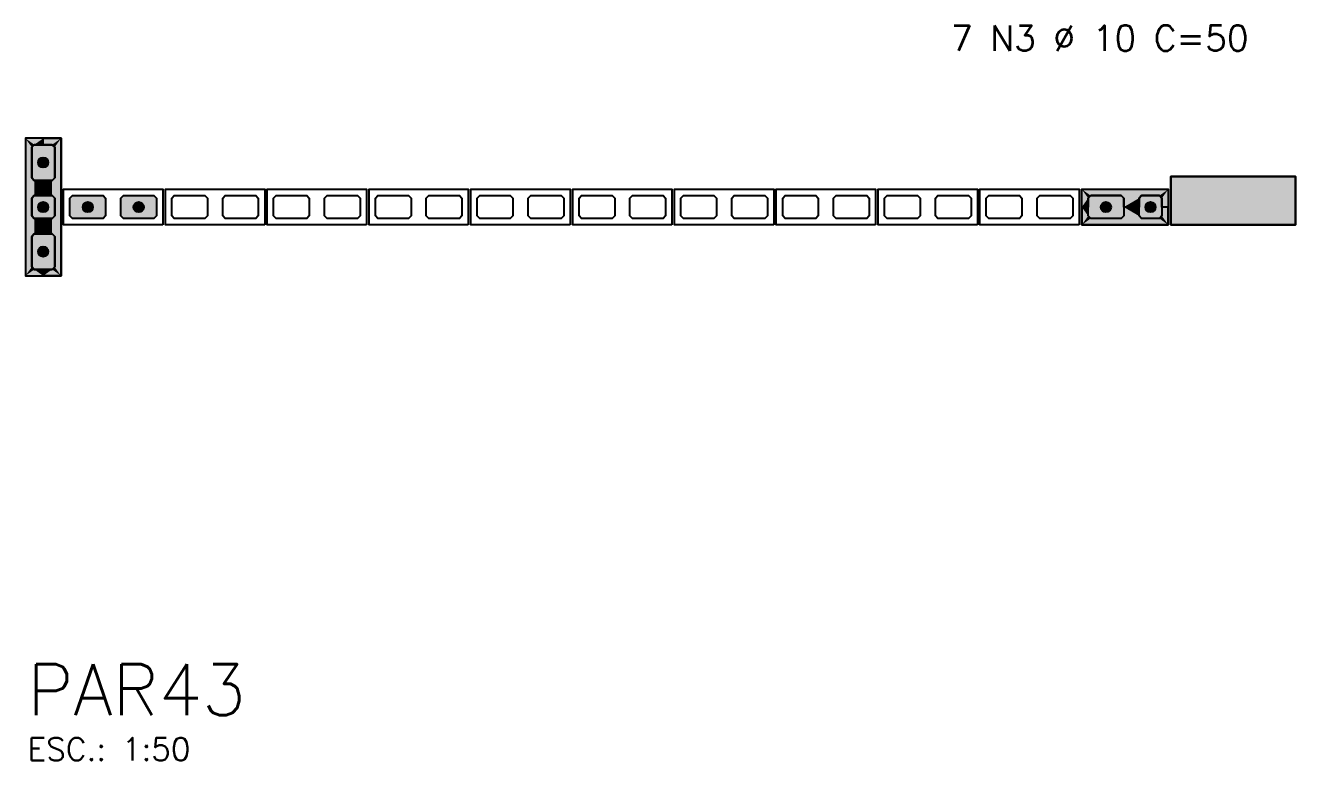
# Model space of a CAD drawing. Extents: x -1.9 to 86, y -1.6 to 60.9.
# Drawn here: x 6.91 to 16.89, y 24.17 to 29.95 of the extents above; entities that cross this region are included whole.
import ezdxf

# ---------------------------------------------------------------- set-up
doc = ezdxf.new("R2010")
doc.units = 0
doc.header["$MEASUREMENT"] = 0
for name, color, linetype in [('PENA_01', 1, 'CONTINUOUS'), ('PENA_02', 2, 'CONTINUOUS'), ('PENA_03', 3, 'CONTINUOUS'), ('PENA_06', 6, 'CONTINUOUS'), ('PENA_11', 252, 'CONTINUOUS'), ('PENA_19', 240, 'CONTINUOUS'), ('PENA_21', 100, 'CONTINUOUS')]:
    doc.layers.add(name, color=color, linetype=linetype)
doc.styles.get("Standard").update_dxf_attribs({"font": 'ROMANS.SHX'})

msp = doc.modelspace()

# ---------------------------------------------------------------- linework, layer by layer
at = {"layer": 'PENA_01', "linetype": 'Continuous'}
for points in [[(7.115771, 28.728816), (7.135771, 28.748816), (7.135771, 28.988816), (7.115771, 29.008816), (6.975771, 29.008816), (6.955771, 28.988816), (6.955771, 28.748816), (6.975771, 28.728816), (7.115771, 28.728816)], [(7.115771, 28.428816), (7.135771, 28.448816), (7.135771, 28.588816), (7.115771, 28.608816), (6.975771, 28.608816), (6.955771, 28.588816), (6.955771, 28.448816), (6.975771, 28.428816), (7.115771, 28.428816)], [(7.535771, 28.448816), (7.515771, 28.428816), (7.275771, 28.428816), (7.255771, 28.448816), (7.255771, 28.588816), (7.275771, 28.608816), (7.515771, 28.608816), (7.535771, 28.588816), (7.535771, 28.448816)], [(7.935771, 28.448816), (7.915771, 28.428816), (7.675771, 28.428816), (7.655771, 28.448816), (7.655771, 28.588816), (7.675771, 28.608816), (7.915771, 28.608816), (7.935771, 28.588816), (7.935771, 28.448816)], [(8.335771, 28.448816), (8.315771, 28.428816), (8.075771, 28.428816), (8.055771, 28.448816), (8.055771, 28.588816), (8.075771, 28.608816), (8.315771, 28.608816), (8.335771, 28.588816), (8.335771, 28.448816)], [(8.735771, 28.448816), (8.715771, 28.428816), (8.475771, 28.428816), (8.455771, 28.448816), (8.455771, 28.588816), (8.475771, 28.608816), (8.715771, 28.608816), (8.735771, 28.588816), (8.735771, 28.448816)], [(9.135771, 28.448816), (9.115771, 28.428816), (8.875771, 28.428816), (8.855771, 28.448816), (8.855771, 28.588816), (8.875771, 28.608816), (9.115771, 28.608816), (9.135771, 28.588816), (9.135771, 28.448816)], [(9.535771, 28.448816), (9.515771, 28.428816), (9.275771, 28.428816), (9.255771, 28.448816), (9.255771, 28.588816), (9.275771, 28.608816), (9.515771, 28.608816), (9.535771, 28.588816), (9.535771, 28.448816)], [(9.935771, 28.448816), (9.915771, 28.428816), (9.675771, 28.428816), (9.655771, 28.448816), (9.655771, 28.588816), (9.675771, 28.608816), (9.915771, 28.608816), (9.935771, 28.588816), (9.935771, 28.448816)], [(10.335771, 28.448816), (10.315771, 28.428816), (10.075771, 28.428816), (10.055771, 28.448816), (10.055771, 28.588816), (10.075771, 28.608816), (10.315771, 28.608816), (10.335771, 28.588816), (10.335771, 28.448816)], [(10.735771, 28.448816), (10.715771, 28.428816), (10.475771, 28.428816), (10.455771, 28.448816), (10.455771, 28.588816), (10.475771, 28.608816), (10.715771, 28.608816), (10.735771, 28.588816), (10.735771, 28.448816)], [(11.135771, 28.448816), (11.115771, 28.428816), (10.875771, 28.428816), (10.855771, 28.448816), (10.855771, 28.588816), (10.875771, 28.608816), (11.115771, 28.608816), (11.135771, 28.588816), (11.135771, 28.448816)], [(11.535771, 28.448816), (11.515771, 28.428816), (11.275771, 28.428816), (11.255771, 28.448816), (11.255771, 28.588816), (11.275771, 28.608816), (11.515771, 28.608816), (11.535771, 28.588816), (11.535771, 28.448816)], [(11.935771, 28.448816), (11.915771, 28.428816), (11.675771, 28.428816), (11.655771, 28.448816), (11.655771, 28.588816), (11.675771, 28.608816), (11.915771, 28.608816), (11.935771, 28.588816), (11.935771, 28.448816)], [(12.335771, 28.448816), (12.315771, 28.428816), (12.075771, 28.428816), (12.055771, 28.448816), (12.055771, 28.588816), (12.075771, 28.608816), (12.315771, 28.608816), (12.335771, 28.588816), (12.335771, 28.448816)], [(12.735771, 28.448816), (12.715771, 28.428816), (12.475771, 28.428816), (12.455771, 28.448816), (12.455771, 28.588816), (12.475771, 28.608816), (12.715771, 28.608816), (12.735771, 28.588816), (12.735771, 28.448816)], [(13.135771, 28.448816), (13.115771, 28.428816), (12.875771, 28.428816), (12.855771, 28.448816), (12.855771, 28.588816), (12.875771, 28.608816), (13.115771, 28.608816), (13.135771, 28.588816), (13.135771, 28.448816)], [(13.535771, 28.448816), (13.515771, 28.428816), (13.275771, 28.428816), (13.255771, 28.448816), (13.255771, 28.588816), (13.275771, 28.608816), (13.515771, 28.608816), (13.535771, 28.588816), (13.535771, 28.448816)], [(13.935771, 28.448816), (13.915771, 28.428816), (13.675771, 28.428816), (13.655771, 28.448816), (13.655771, 28.588816), (13.675771, 28.608816), (13.915771, 28.608816), (13.935771, 28.588816), (13.935771, 28.448816)], [(14.335771, 28.448816), (14.315771, 28.428816), (14.075771, 28.428816), (14.055771, 28.448816), (14.055771, 28.588816), (14.075771, 28.608816), (14.315771, 28.608816), (14.335771, 28.588816), (14.335771, 28.448816)], [(14.735771, 28.448816), (14.715771, 28.428816), (14.475771, 28.428816), (14.455771, 28.448816), (14.455771, 28.588816), (14.475771, 28.608816), (14.715771, 28.608816), (14.735771, 28.588816), (14.735771, 28.448816)], [(15.135771, 28.448816), (15.115771, 28.428816), (14.875771, 28.428816), (14.855771, 28.448816), (14.855771, 28.588816), (14.875771, 28.608816), (15.115771, 28.608816), (15.135771, 28.588816), (15.135771, 28.448816)], [(15.515771, 28.428816), (15.275771, 28.428816), (15.255771, 28.448816), (15.255771, 28.588816), (15.275771, 28.608816), (15.515771, 28.608816), (15.535771, 28.588816), (15.535771, 28.448816), (15.515771, 28.428816)], [(15.815771, 28.428816), (15.675771, 28.428816), (15.655771, 28.448816), (15.655771, 28.588816), (15.675771, 28.608816), (15.815771, 28.608816), (15.835771, 28.588816), (15.835771, 28.448816), (15.815771, 28.428816)], [(7.115771, 28.028816), (7.135771, 28.048816), (7.135771, 28.288816), (7.115771, 28.308816), (6.975771, 28.308816), (6.955771, 28.288816), (6.955771, 28.048816), (6.975771, 28.028816), (7.115771, 28.028816)]]:
    msp.add_lwpolyline(points, dxfattribs=at)
at = {"layer": 'PENA_02', "linetype": 'Continuous'}
for p, q in [((7.185771, 29.058816), (6.905771, 29.058816)), ((6.905771, 29.058816), (6.905771, 27.978816)), ((7.185771, 27.978816), (7.185771, 29.058816)), ((6.905771, 27.978816), (7.185771, 27.978816))]:
    msp.add_line(p, q, dxfattribs=at)
for points in [[(15.905771, 28.758816), (16.885771, 28.758816), (16.885771, 28.378816), (15.905771, 28.378816), (15.905771, 28.758816)], [(7.985771, 28.378816), (7.205771, 28.378816), (7.205771, 28.658816), (7.985771, 28.658816), (7.985771, 28.378816)], [(8.785771, 28.378816), (8.005771, 28.378816), (8.005771, 28.658816), (8.785771, 28.658816), (8.785771, 28.378816)], [(9.585771, 28.378816), (8.805771, 28.378816), (8.805771, 28.658816), (9.585771, 28.658816), (9.585771, 28.378816)], [(10.385771, 28.378816), (9.605771, 28.378816), (9.605771, 28.658816), (10.385771, 28.658816), (10.385771, 28.378816)], [(11.185771, 28.378816), (10.405771, 28.378816), (10.405771, 28.658816), (11.185771, 28.658816), (11.185771, 28.378816)], [(11.985771, 28.378816), (11.205771, 28.378816), (11.205771, 28.658816), (11.985771, 28.658816), (11.985771, 28.378816)], [(12.785771, 28.378816), (12.005771, 28.378816), (12.005771, 28.658816), (12.785771, 28.658816), (12.785771, 28.378816)], [(13.585771, 28.378816), (12.805771, 28.378816), (12.805771, 28.658816), (13.585771, 28.658816), (13.585771, 28.378816)], [(14.385771, 28.378816), (13.605771, 28.378816), (13.605771, 28.658816), (14.385771, 28.658816), (14.385771, 28.378816)], [(15.185771, 28.378816), (14.405771, 28.378816), (14.405771, 28.658816), (15.185771, 28.658816), (15.185771, 28.378816)], [(15.885771, 28.378816), (15.205771, 28.378816), (15.205771, 28.658816), (15.885771, 28.658816), (15.885771, 28.378816)]]:
    msp.add_lwpolyline(points, dxfattribs=at)
at = {"layer": 'PENA_03', "linetype": 'Continuous'}
for points in [[(7.115771, 29.008816), (7.135771, 28.988816), (7.135771, 28.748816), (7.115771, 28.728816), (6.975771, 28.728816), (6.955771, 28.748816), (6.955771, 28.988816), (6.975771, 29.008816), (7.115771, 29.008816)], [(16.885771, 28.378816), (16.885771, 28.758816), (15.905771, 28.758816), (15.905771, 28.378816), (16.885771, 28.378816)], [(6.955771, 28.588816), (6.975771, 28.608816), (7.115771, 28.608816), (7.135771, 28.588816), (7.135771, 28.448816), (7.115771, 28.428816), (6.975771, 28.428816), (6.955771, 28.448816), (6.955771, 28.588816)], [(7.255771, 28.588816), (7.275771, 28.608816), (7.515771, 28.608816), (7.535771, 28.588816), (7.535771, 28.448816), (7.515771, 28.428816), (7.275771, 28.428816), (7.255771, 28.448816), (7.255771, 28.588816)], [(7.655771, 28.588816), (7.675771, 28.608816), (7.915771, 28.608816), (7.935771, 28.588816), (7.935771, 28.448816), (7.915771, 28.428816), (7.675771, 28.428816), (7.655771, 28.448816), (7.655771, 28.588816)], [(15.255771, 28.588816), (15.275771, 28.608816), (15.515771, 28.608816), (15.535771, 28.588816), (15.535771, 28.448816), (15.515771, 28.428816), (15.275771, 28.428816), (15.255771, 28.448816), (15.255771, 28.588816)], [(15.655771, 28.588816), (15.675771, 28.608816), (15.815771, 28.608816), (15.835771, 28.588816), (15.835771, 28.448816), (15.815771, 28.428816), (15.675771, 28.428816), (15.655771, 28.448816), (15.655771, 28.588816)], [(7.115771, 28.308816), (7.135771, 28.288816), (7.135771, 28.048816), (7.115771, 28.028816), (6.975771, 28.028816), (6.955771, 28.048816), (6.955771, 28.288816), (6.975771, 28.308816), (7.115771, 28.308816)]]:
    msp.add_lwpolyline(points, dxfattribs=at)
for centre in [(7.045771, 28.868816), (7.045771, 28.518816), (7.395771, 28.518816), (7.795771, 28.518816), (15.395771, 28.518816), (15.745771, 28.518816), (7.045771, 28.168816)]:
    msp.add_circle(centre, 0.04, dxfattribs=at)
for points in [[(7.085771, 28.868816), (7.025771, 28.903457), (7.008183, 28.882497)], [(7.085771, 28.868816), (7.008183, 28.882497), (7.008183, 28.855135)], [(7.085771, 28.868816), (7.008183, 28.855135), (7.025771, 28.834175)], [(7.085771, 28.868816), (7.052717, 28.908209), (7.025771, 28.903457)], [(7.085771, 28.868816), (7.025771, 28.834175), (7.052717, 28.829424)], [(7.085771, 28.868816), (7.076413, 28.894528), (7.052717, 28.908209)], [(7.085771, 28.868816), (7.052717, 28.829424), (7.076413, 28.843105)], [(7.085771, 28.868816), (7.076413, 28.843105), (7.085771, 28.868816)], [(7.085771, 28.518816), (7.025771, 28.553457), (7.008183, 28.532497)], [(7.085771, 28.518816), (7.052717, 28.558209), (7.025771, 28.553457)], [(7.085771, 28.518816), (7.076413, 28.544528), (7.052717, 28.558209)], [(7.435771, 28.518816), (7.375771, 28.553457), (7.358183, 28.532497)], [(7.435771, 28.518816), (7.402717, 28.558209), (7.375771, 28.553457)], [(7.435771, 28.518816), (7.426413, 28.544528), (7.402717, 28.558209)], [(7.835771, 28.518816), (7.775771, 28.553457), (7.758183, 28.532497)], [(7.835771, 28.518816), (7.802717, 28.558209), (7.775771, 28.553457)], [(7.835771, 28.518816), (7.826413, 28.544528), (7.802717, 28.558209)], [(15.435771, 28.518816), (15.375771, 28.553457), (15.358183, 28.532497)], [(15.435771, 28.518816), (15.402717, 28.558209), (15.375771, 28.553457)], [(15.435771, 28.518816), (15.426413, 28.544528), (15.402717, 28.558209)], [(15.785771, 28.518816), (15.725771, 28.553457), (15.708183, 28.532497)], [(15.785771, 28.518816), (15.752717, 28.558209), (15.725771, 28.553457)], [(15.785771, 28.518816), (15.776413, 28.544528), (15.752717, 28.558209)], [(7.085771, 28.518816), (7.008183, 28.532497), (7.008183, 28.505135)], [(7.085771, 28.518816), (7.008183, 28.505135), (7.025771, 28.484175)], [(7.085771, 28.518816), (7.025771, 28.484175), (7.052717, 28.479424)], [(7.085771, 28.518816), (7.052717, 28.479424), (7.076413, 28.493105)], [(7.085771, 28.518816), (7.076413, 28.493105), (7.085771, 28.518816)], [(7.435771, 28.518816), (7.358183, 28.532497), (7.358183, 28.505135)], [(7.435771, 28.518816), (7.358183, 28.505135), (7.375771, 28.484175)], [(7.435771, 28.518816), (7.375771, 28.484175), (7.402717, 28.479424)], [(7.435771, 28.518816), (7.402717, 28.479424), (7.426413, 28.493105)], [(7.435771, 28.518816), (7.426413, 28.493105), (7.435771, 28.518816)], [(7.835771, 28.518816), (7.758183, 28.532497), (7.758183, 28.505135)], [(7.835771, 28.518816), (7.758183, 28.505135), (7.775771, 28.484175)], [(7.835771, 28.518816), (7.775771, 28.484175), (7.802717, 28.479424)], [(7.835771, 28.518816), (7.802717, 28.479424), (7.826413, 28.493105)], [(7.835771, 28.518816), (7.826413, 28.493105), (7.835771, 28.518816)], [(15.435771, 28.518816), (15.358183, 28.532497), (15.358183, 28.505135)], [(15.435771, 28.518816), (15.358183, 28.505135), (15.375771, 28.484175)], [(15.435771, 28.518816), (15.375771, 28.484175), (15.402717, 28.479424)], [(15.435771, 28.518816), (15.402717, 28.479424), (15.426413, 28.493105)], [(15.435771, 28.518816), (15.426413, 28.493105), (15.435771, 28.518816)], [(15.785771, 28.518816), (15.708183, 28.532497), (15.708183, 28.505135)], [(15.785771, 28.518816), (15.708183, 28.505135), (15.725771, 28.484175)], [(15.785771, 28.518816), (15.725771, 28.484175), (15.752717, 28.479424)], [(15.785771, 28.518816), (15.752717, 28.479424), (15.776413, 28.493105)], [(15.785771, 28.518816), (15.776413, 28.493105), (15.785771, 28.518816)], [(7.085771, 28.168816), (7.025771, 28.203457), (7.008183, 28.182497)], [(7.085771, 28.168816), (7.008183, 28.182497), (7.008183, 28.155135)], [(7.085771, 28.168816), (7.008183, 28.155135), (7.025771, 28.134175)], [(7.085771, 28.168816), (7.052717, 28.208209), (7.025771, 28.203457)], [(7.085771, 28.168816), (7.025771, 28.134175), (7.052717, 28.129424)], [(7.085771, 28.168816), (7.076413, 28.194528), (7.052717, 28.208209)], [(7.085771, 28.168816), (7.052717, 28.129424), (7.076413, 28.143105)], [(7.085771, 28.168816), (7.076413, 28.143105), (7.085771, 28.168816)]]:
    msp.add_solid(points, dxfattribs=at)
at = {"layer": 'PENA_11', "linetype": 'Continuous'}
for points in [[(7.115771, 29.008816), (6.975771, 28.728816), (6.955771, 28.748816)], [(7.115771, 29.008816), (6.955771, 28.748816), (6.955771, 28.988816)], [(7.115771, 29.008816), (6.955771, 28.988816), (6.975771, 29.008816)], [(7.115771, 29.008816), (7.115771, 28.728816), (6.975771, 28.728816)], [(7.115771, 29.008816), (6.975771, 29.008816), (7.115771, 29.008816)], [(7.115771, 29.008816), (7.135771, 28.988816), (7.135771, 28.748816)], [(7.115771, 29.008816), (7.135771, 28.748816), (7.115771, 28.728816)], [(15.905771, 28.758816), (16.885771, 28.758816), (16.885771, 28.378816)], [(15.905771, 28.758816), (16.885771, 28.378816), (15.905771, 28.378816)], [(15.905771, 28.758816), (15.905771, 28.378816), (15.905771, 28.758816)], [(6.955771, 28.588816), (6.975771, 28.608816), (7.115771, 28.608816)], [(6.955771, 28.588816), (7.115771, 28.608816), (7.135771, 28.588816)], [(6.955771, 28.588816), (7.135771, 28.588816), (7.135771, 28.448816)], [(6.955771, 28.588816), (7.135771, 28.448816), (7.115771, 28.428816)], [(6.955771, 28.588816), (7.115771, 28.428816), (6.975771, 28.428816)], [(6.955771, 28.588816), (6.975771, 28.428816), (6.955771, 28.448816)], [(6.955771, 28.588816), (6.955771, 28.448816), (6.955771, 28.588816)], [(7.255771, 28.588816), (7.275771, 28.608816), (7.515771, 28.608816)], [(7.255771, 28.588816), (7.515771, 28.608816), (7.535771, 28.588816)], [(7.255771, 28.588816), (7.535771, 28.588816), (7.535771, 28.448816)], [(7.255771, 28.588816), (7.535771, 28.448816), (7.515771, 28.428816)], [(7.255771, 28.588816), (7.515771, 28.428816), (7.275771, 28.428816)], [(7.255771, 28.588816), (7.275771, 28.428816), (7.255771, 28.448816)], [(7.255771, 28.588816), (7.255771, 28.448816), (7.255771, 28.588816)], [(7.655771, 28.588816), (7.675771, 28.608816), (7.915771, 28.608816)], [(7.655771, 28.588816), (7.915771, 28.608816), (7.935771, 28.588816)], [(7.655771, 28.588816), (7.935771, 28.588816), (7.935771, 28.448816)], [(7.655771, 28.588816), (7.935771, 28.448816), (7.915771, 28.428816)], [(7.655771, 28.588816), (7.915771, 28.428816), (7.675771, 28.428816)], [(7.655771, 28.588816), (7.675771, 28.428816), (7.655771, 28.448816)], [(7.655771, 28.588816), (7.655771, 28.448816), (7.655771, 28.588816)], [(15.255771, 28.588816), (15.275771, 28.608816), (15.515771, 28.608816)], [(15.255771, 28.588816), (15.515771, 28.608816), (15.535771, 28.588816)], [(15.255771, 28.588816), (15.535771, 28.588816), (15.535771, 28.448816)], [(15.255771, 28.588816), (15.535771, 28.448816), (15.515771, 28.428816)], [(15.255771, 28.588816), (15.515771, 28.428816), (15.275771, 28.428816)], [(15.255771, 28.588816), (15.275771, 28.428816), (15.255771, 28.448816)], [(15.255771, 28.588816), (15.255771, 28.448816), (15.255771, 28.588816)], [(15.655771, 28.588816), (15.675771, 28.608816), (15.815771, 28.608816)], [(15.655771, 28.588816), (15.815771, 28.608816), (15.835771, 28.588816)], [(15.655771, 28.588816), (15.835771, 28.588816), (15.835771, 28.448816)], [(15.655771, 28.588816), (15.835771, 28.448816), (15.815771, 28.428816)], [(15.655771, 28.588816), (15.815771, 28.428816), (15.675771, 28.428816)], [(15.655771, 28.588816), (15.675771, 28.428816), (15.655771, 28.448816)], [(15.655771, 28.588816), (15.655771, 28.448816), (15.655771, 28.588816)], [(7.115771, 28.308816), (6.975771, 28.028816), (6.955771, 28.048816)], [(7.115771, 28.308816), (6.955771, 28.048816), (6.955771, 28.288816)], [(7.115771, 28.308816), (6.955771, 28.288816), (6.975771, 28.308816)], [(7.115771, 28.308816), (7.115771, 28.028816), (6.975771, 28.028816)], [(7.115771, 28.308816), (6.975771, 28.308816), (7.115771, 28.308816)], [(7.115771, 28.308816), (7.135771, 28.288816), (7.135771, 28.048816)], [(7.115771, 28.308816), (7.135771, 28.048816), (7.115771, 28.028816)]]:
    msp.add_solid(points, dxfattribs=at)
at = {"layer": 'PENA_19', "linetype": 'Continuous'}
for points in [[(7.045771, 27.978816), (7.045771, 28.028816), (6.975771, 28.028816), (6.955771, 28.048816), (6.955771, 28.288816), (6.975771, 28.308816), (7.045771, 28.308816), (7.045771, 28.428816), (6.975771, 28.428816), (6.955771, 28.448816), (6.955771, 28.588816), (6.975771, 28.608816), (7.045771, 28.608816), (7.045771, 28.728816), (6.975771, 28.728816), (6.955771, 28.748816), (6.955771, 28.988816), (6.975771, 29.008816), (7.045771, 29.008816), (7.045771, 29.058816), (6.905771, 29.058816), (6.905771, 27.978816), (7.045771, 27.978816)], [(7.045771, 27.978816), (7.045771, 28.028816), (7.115771, 28.028816), (7.135771, 28.048816), (7.135771, 28.288816), (7.115771, 28.308816), (7.045771, 28.308816), (7.045771, 28.428816), (7.115771, 28.428816), (7.135771, 28.448816), (7.135771, 28.588816), (7.115771, 28.608816), (7.045771, 28.608816), (7.045771, 28.728816), (7.115771, 28.728816), (7.135771, 28.748816), (7.135771, 28.988816), (7.115771, 29.008816), (7.045771, 29.008816), (7.045771, 29.058816), (7.185771, 29.058816), (7.185771, 27.978816), (7.045771, 27.978816)]]:
    msp.add_lwpolyline(points, dxfattribs=at)
for points in [[(7.045771, 29.058816), (6.905771, 29.058816), (6.975771, 29.008816)], [(6.975771, 29.008816), (6.905771, 29.058816), (6.955771, 28.988816)], [(6.905771, 29.058816), (6.955771, 28.048816), (6.955771, 28.988816)], [(6.905771, 27.978816), (6.955771, 28.048816), (6.905771, 29.058816)], [(7.045771, 29.008816), (7.045771, 29.058816), (6.975771, 29.008816)], [(7.185771, 29.058816), (7.115771, 29.008816), (7.045771, 29.008816)], [(7.185771, 29.058816), (7.045771, 29.008816), (7.045771, 29.058816)], [(7.185771, 29.058816), (7.135771, 28.988816), (7.115771, 29.008816)], [(7.135771, 28.748816), (7.185771, 29.058816), (7.135771, 28.588816)], [(7.135771, 28.588816), (7.185771, 29.058816), (7.135771, 28.448816)], [(7.185771, 29.058816), (7.135771, 28.288816), (7.135771, 28.448816)], [(7.185771, 29.058816), (7.135771, 28.048816), (7.135771, 28.288816)], [(7.185771, 27.978816), (7.135771, 28.048816), (7.185771, 29.058816)], [(7.185771, 29.058816), (7.135771, 28.748816), (7.135771, 28.988816)], [(6.955771, 28.988816), (6.955771, 28.048816), (6.955771, 28.288816)], [(6.955771, 28.288816), (6.955771, 28.988816), (6.955771, 28.448816)], [(6.955771, 28.448816), (6.955771, 28.988816), (6.955771, 28.588816)], [(6.955771, 28.988816), (6.955771, 28.748816), (6.955771, 28.588816)], [(6.975771, 28.608816), (6.955771, 28.748816), (6.955771, 28.588816)], [(6.975771, 28.608816), (6.975771, 28.728816), (6.955771, 28.748816)], [(7.115771, 28.728816), (7.135771, 28.748816), (7.115771, 28.608816)], [(7.115771, 28.608816), (7.135771, 28.748816), (7.135771, 28.588816)], [(7.045771, 28.608816), (6.975771, 28.728816), (6.975771, 28.608816)], [(7.045771, 28.608816), (7.045771, 28.728816), (6.975771, 28.728816)], [(7.045771, 28.608816), (7.115771, 28.728816), (7.115771, 28.608816)], [(7.115771, 28.728816), (7.045771, 28.608816), (7.045771, 28.728816)], [(6.975771, 28.428816), (6.955771, 28.448816), (6.975771, 28.308816)], [(6.975771, 28.308816), (6.955771, 28.448816), (6.955771, 28.288816)], [(7.135771, 28.448816), (7.135771, 28.288816), (7.115771, 28.308816)], [(7.135771, 28.448816), (7.115771, 28.308816), (7.115771, 28.428816)], [(6.975771, 28.428816), (6.975771, 28.308816), (7.045771, 28.308816)], [(6.975771, 28.428816), (7.045771, 28.308816), (7.045771, 28.428816)], [(7.115771, 28.308816), (7.045771, 28.308816), (7.115771, 28.428816)], [(7.045771, 28.308816), (7.045771, 28.428816), (7.115771, 28.428816)], [(6.975771, 28.028816), (6.955771, 28.048816), (6.905771, 27.978816)], [(7.185771, 27.978816), (7.115771, 28.028816), (7.135771, 28.048816)], [(6.975771, 28.028816), (6.905771, 27.978816), (7.045771, 27.978816)], [(6.975771, 28.028816), (7.045771, 27.978816), (7.045771, 28.028816)], [(7.045771, 27.978816), (7.115771, 28.028816), (7.185771, 27.978816)], [(7.045771, 27.978816), (7.045771, 28.028816), (7.115771, 28.028816)]]:
    msp.add_solid(points, dxfattribs=at)
at = {"layer": 'PENA_21', "linetype": 'Continuous'}
for points in [[(15.885771, 28.518816), (15.835771, 28.518816), (15.835771, 28.588816), (15.815771, 28.608816), (15.675771, 28.608816), (15.655771, 28.588816), (15.655771, 28.518816), (15.535771, 28.518816), (15.535771, 28.588816), (15.515771, 28.608816), (15.275771, 28.608816), (15.255771, 28.588816), (15.255771, 28.518816), (15.205771, 28.518816), (15.205771, 28.658816), (15.885771, 28.658816), (15.885771, 28.518816)], [(15.885771, 28.518816), (15.835771, 28.518816), (15.835771, 28.448816), (15.815771, 28.428816), (15.675771, 28.428816), (15.655771, 28.448816), (15.655771, 28.518816), (15.535771, 28.518816), (15.535771, 28.448816), (15.515771, 28.428816), (15.275771, 28.428816), (15.255771, 28.448816), (15.255771, 28.518816), (15.205771, 28.518816), (15.205771, 28.378816), (15.885771, 28.378816), (15.885771, 28.518816)]]:
    msp.add_lwpolyline(points, dxfattribs=at)
for points in [[(15.885771, 28.658816), (15.275771, 28.608816), (15.205771, 28.658816)], [(15.275771, 28.608816), (15.255771, 28.588816), (15.205771, 28.658816)], [(15.205771, 28.658816), (15.255771, 28.588816), (15.205771, 28.518816)], [(15.515771, 28.608816), (15.275771, 28.608816), (15.885771, 28.658816)], [(15.535771, 28.588816), (15.515771, 28.608816), (15.885771, 28.658816)], [(15.885771, 28.658816), (15.675771, 28.608816), (15.535771, 28.588816)], [(15.885771, 28.658816), (15.815771, 28.608816), (15.675771, 28.608816)], [(15.885771, 28.658816), (15.835771, 28.588816), (15.815771, 28.608816)], [(15.885771, 28.658816), (15.885771, 28.518816), (15.835771, 28.518816)], [(15.885771, 28.658816), (15.835771, 28.518816), (15.835771, 28.588816)], [(15.255771, 28.588816), (15.255771, 28.518816), (15.205771, 28.518816)], [(15.535771, 28.518816), (15.535771, 28.588816), (15.675771, 28.608816)], [(15.535771, 28.518816), (15.675771, 28.608816), (15.655771, 28.588816)], [(15.535771, 28.518816), (15.655771, 28.588816), (15.655771, 28.518816)], [(15.205771, 28.378816), (15.255771, 28.448816), (15.205771, 28.518816)], [(15.255771, 28.448816), (15.255771, 28.518816), (15.205771, 28.518816)], [(15.275771, 28.428816), (15.255771, 28.448816), (15.205771, 28.378816)], [(15.535771, 28.448816), (15.515771, 28.428816), (15.885771, 28.378816)], [(15.535771, 28.518816), (15.535771, 28.448816), (15.675771, 28.428816)], [(15.535771, 28.518816), (15.675771, 28.428816), (15.655771, 28.448816)], [(15.535771, 28.518816), (15.655771, 28.448816), (15.655771, 28.518816)], [(15.885771, 28.378816), (15.675771, 28.428816), (15.535771, 28.448816)], [(15.885771, 28.378816), (15.835771, 28.448816), (15.815771, 28.428816)], [(15.885771, 28.378816), (15.885771, 28.518816), (15.835771, 28.518816)], [(15.885771, 28.378816), (15.835771, 28.518816), (15.835771, 28.448816)], [(15.885771, 28.378816), (15.275771, 28.428816), (15.205771, 28.378816)], [(15.515771, 28.428816), (15.275771, 28.428816), (15.885771, 28.378816)], [(15.885771, 28.378816), (15.815771, 28.428816), (15.675771, 28.428816)]]:
    msp.add_solid(points, dxfattribs=at)

# ---------------------------------------------------------------- texts
at = {"layer": 'PENA_03', "linetype": 'Continuous'}
for s, height, p in [('7 N3 %%c 10 C=50', 0.2, (14.176706, 29.745756)), ('ESC.: 1:50', 0.18, (6.922781, 24.171192))]:
    msp.add_text(s, height=height, dxfattribs=at).set_placement(p)
at = {"layer": 'PENA_06', "linetype": 'Continuous'}
msp.add_text('PAR43', height=0.4, dxfattribs=at).set_placement((6.922781, 24.527416))

doc.saveas('drawing.dxf')
